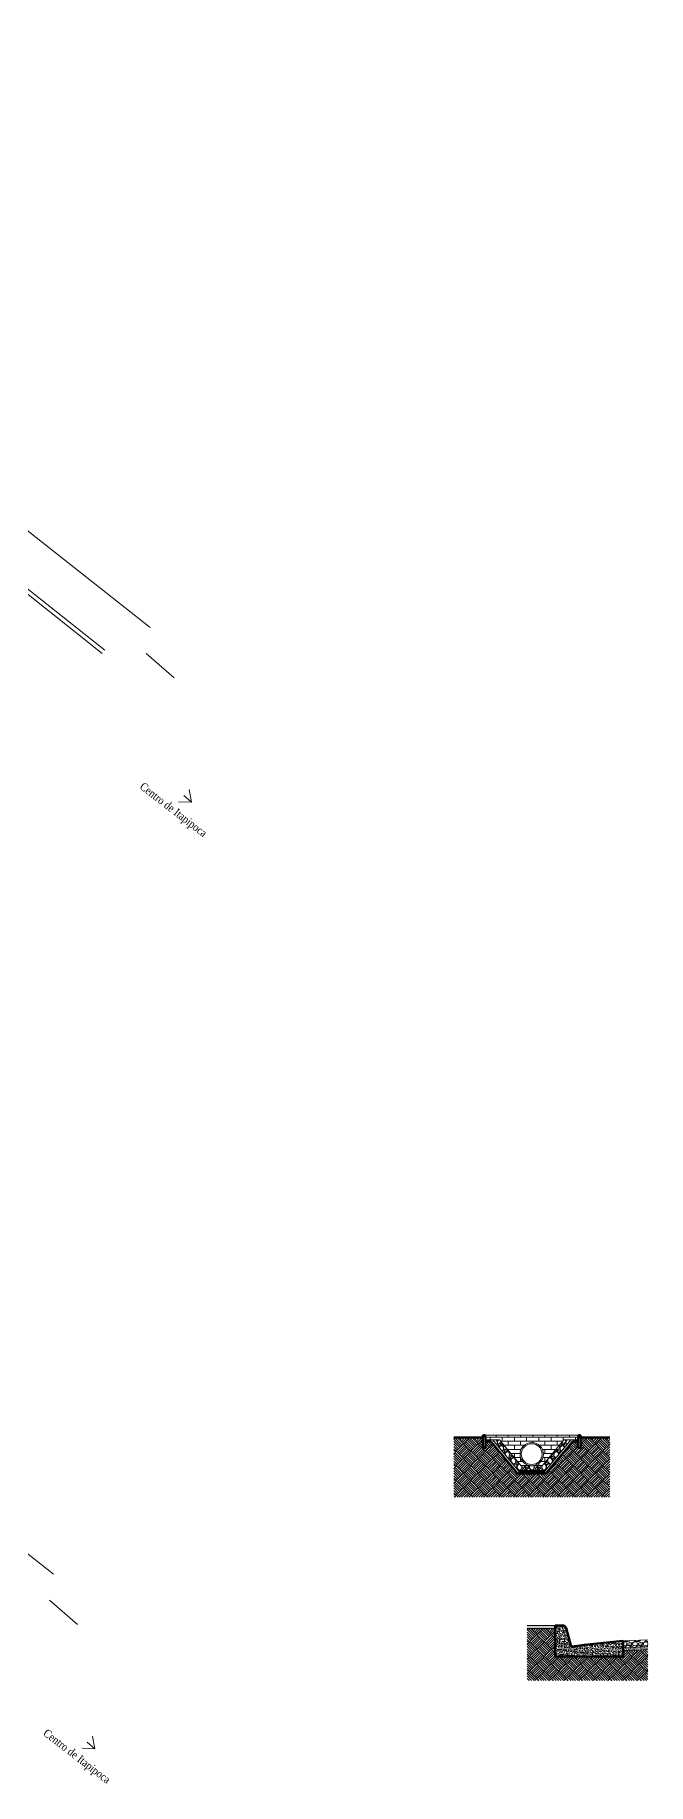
# Model space of a CAD drawing. Header units: centimetres. Extents: x 429547 to 433218, y 9613176 to 9615382.
# Drawn here: x 432912 to 433218, y 9614508 to 9615382 of the extents above; entities that cross this region are included whole.
import ezdxf

# ---------------------------------------------------------------- set-up
doc = ezdxf.new("R2010")
doc.units = ezdxf.units.CM
doc.header["$LTSCALE"] = 0.05
doc.linetypes.add('CONTINUO', pattern=[0])
doc.layers.add('HATH', color=3, linetype='Continuous', lineweight=15)
doc.layers.add('p vista', color=1, linetype='Continuous', lineweight=50)
doc.layers.add('PAREDE', color=3, linetype='Continuous')
doc.layers.add('PVISTA', color=1, linetype='CONTINUO')
doc.styles.add('VIDAL', font='times.ttf', dxfattribs={"width": 0.85})

msp = doc.modelspace()

# ---------------------------------------------------------------- hatches: boundary and pattern name
at = {"layer": 'HATH', "linetype": 'Continuous', "lineweight": 0, "true_color": 0x939598}
h = msp.add_hatch(dxfattribs=at)
h.set_pattern_fill('AR-BRSTD', color=252, scale=0.03)
h.paths.add_polyline_path([(433165.768, 9614672.576, -0.4142136), (433159.928, 9614666.735), (433165.201, 9614666.735), (433176.017, 9614679.714), (433179.396, 9614679.714), (433182.989, 9614679.714), (433183.257, 9614682.128), (433136.598, 9614682.128), (433136.866, 9614679.714), (433140.459, 9614679.714), (433143.838, 9614679.714), (433154.654, 9614666.735), (433159.928, 9614666.735, -0.4142136), (433154.087, 9614672.576, -1)])
at = {"layer": 'PAREDE', "linetype": 'Continuous', "lineweight": 0, "true_color": 0x636466}
h = msp.add_hatch(dxfattribs=at)
h.set_pattern_fill('AR-PARQ1', color=251, scale=0.017, angle=45)
h.paths.add_polyline_path([(433198.865, 9614680.83), (433184.287, 9614680.83), (433184.287, 9614675.639), (433182.989, 9614675.639), (433182.989, 9614678.883), (433180.393, 9614678.883), (433167.025, 9614662.842), (433152.83, 9614662.842), (433139.462, 9614678.883), (433136.866, 9614678.883), (433136.866, 9614675.639), (433135.568, 9614675.639), (433135.568, 9614680.83), (433120.99, 9614680.83), (433120.99, 9614651.079), (433198.865, 9614651.079)])
at = {"layer": 'PAREDE', "linetype": 'Continuous', "lineweight": 5}
h = msp.add_hatch(dxfattribs=at)
h.set_pattern_fill('AR-CONC', scale=0.011, angle=45)
h.paths.add_polyline_path([(433140.459, 9614679.714), (433136.866, 9614679.714), (433136.866, 9614678.883), (433139.462, 9614678.883), (433152.83, 9614662.842), (433167.025, 9614662.842), (433180.393, 9614678.883), (433182.989, 9614678.883), (433182.989, 9614679.714), (433179.396, 9614679.714), (433166.417, 9614664.14), (433153.438, 9614664.14)])
at = {"layer": 'PAREDE', "linetype": 'Continuous', "lineweight": 0}
h = msp.add_hatch(dxfattribs=at)
h.set_pattern_fill('GRAVEL', scale=0.17, angle=45)
h.set_pattern_definition([(273.0127875, (-0.85492, 5.25165), (3.05328707754, -51.905880379993), [0.580926448, -57.5118221873]), (229.969741, (-0.82439, 4.67153), (33.5861577043634, 39.692732214568), [0.996888024, -98.691883119]), (177.5104471, (-1.46558, 3.9082), (64.119028705604, -3.053287056543), [0.702918584, -69.58902875]), (312.273689, (-1.89304, 1.9541), (-58.012454535391, 64.1190287105077), [0.907807684, -89.8729436238]), (337.83365418, (-1.28238, 1.28238), (-51.9058803805236, 21.373009566332), [0.89017729, -88.127673167]), (42.273689, (-0.458, 0.94652), (-64.1190287105077, -58.012454535391), [0.907807684, -89.8729436238]), (82.69424047, (0.21373, 1.55718), (-9.159861239446, -70.2256028672853), [1.200529222, -118.8522960342]), (117.25532837, (0.3664, 2.74796), (-45.799306209879, 88.5453253576584), [1.133423184, -112.2089362232]), (166.42956562, (-0.15266, 3.75554), (-64.119028705767, 15.2664354002194), [0.9108821, -90.1774276878]), (220.2363583, (-1.0381, 3.96927), (36.639444978757, 30.532870805877), [1.039912576, -50.955692815]), (267.3974378, (-1.83197, 3.29755), (-3.053287078712, -70.2256028668673), [1.344832464, -133.1385132707]), (183.81407483, (1.16025, 4.94633), (-39.692732055333, -3.053287078392), [0.459007718, -45.4419619014]), (216.4692344, (0.70226, 4.9158), (45.799306211595, 33.5861579007953), [0.873259366, -86.452886295]), (270, (0, 4.3967), (3.0532870812, -3.0532870812), [0.610655878, -5.4959182843]), (248.19859051, (-0.5801, 4.5494), (9.159861244977, 21.37300956749), [0.328850244, -32.5560580271]), (336.80140949, (-0.70226, 4.2441), (-12.21314832508, 6.106574161475), [0.465061554, -22.788080083]), (75.96375653, (-0.2748, 4.0609), (3.05328708172, 15.266435405706), [0.755343422, -24.42270686]), (206.56505118, (-0.0916, 4.7937), (9.15986124333, 3.05328708164), [0.546188138, -13.1085267986]), (61.389540334, (-2.47316, 2.47316), (21.3730095681445, 39.692732055126), [0.7651496, -75.7500053433]), (115.34617594, (-2.10677, 3.1449), (21.373009566631, -45.799306218174), [0.641918198, -63.549766653]), (338.19859051, (-0.70226, 5.4043), (-21.373009567506, 9.159861244984), [0.65769617, -32.2272121011]), (28.61045967, (-0.0916, 5.16006), (-39.692732053629, -21.373009570921), [0.7651496, -75.7500053433]), (24.44395478, (-0.5801, 0.5801), (-21.373009568145, -9.15986124349), [0.73785984, -36.1551483323]), (339.7751406, (0.0916, 0.88545), (-48.852593308526, 18.319722460548), [0.618242604, -61.2061087472]), (111.80140949, (2.38156, 2.38156), (-9.159861244833, 21.37300956757), [0.65769617, -32.2272121011]), (62.35402464, (2.1373, 2.99222), (-27.4795837271185, -51.9058803815534), [0.723830658, -71.6590391663]), (114.44395478, (0.88545, 0.88545), (9.159861243342, -21.373009568208), [0.36892992, -36.5240782523]), (146.309932474, (2.1984, 2.1984), (-15.26643540582, 9.15986124349), [0.22017482, -21.7973914397]), (210.963756532, (2.0152, 2.3205), (12.21314832465, 6.10657416233), [0.89017729, -16.9133928014]), (231.00900596, (1.25185, 1.8625), (27.479583728712, 33.586157894235), [0.8249539, -81.6703202677]), (348.69006753, (0, 3.7861), (-9.1598612437, 3.05328708053), [0.622750596, -14.9460198115]), (38.15722659, (0.61066, 3.66394), (58.0124545397087, 45.7993062204895), [1.087246492, -107.6372154106]), (105.9453959, (1.46558, 4.33567), (9.159861242962, -33.586157892943), [0.444564008, -44.0119669408]), (135, (1.3434, 4.763), (-6.1065741623, 0), [0.25908, -4.05892]), (165.25643716, (1.09918, 1.89304), (33.586157892158, -9.159861245838), [0.599873832, -59.3876993144]), (93.0127875, (0.51906, 2.0457), (-3.053287077359, 51.905880380003), [1.161852896, -56.9308957393]), (45, (0.458, 3.206), (0, 6.1065741623), [1.12268, -3.19532]), (10.3048465, (1.25185, 3.9998), (51.9058803748225, 9.1598612715795), [0.682736252, -67.590838431]), (299.0546041, (1.9236, 4.12194), (9.159861243758, -15.266435405658), [0.628709436, -30.806805066]), (252.64597536, (2.2289, 3.57235), (-27.4795837366534, -88.5453253518235), [1.02364667, -101.341189519]), (220.42607874, (1.92357, 2.5953), (-42.746019136287, -36.6394449739614), [1.082950082, -107.2119389756])])
h.paths.add_polyline_path([(433179.396, 9614679.714), (433176.017, 9614679.714), (433165.201, 9614666.735), (433154.654, 9614666.735), (433143.838, 9614679.714), (433140.459, 9614679.714), (433153.438, 9614664.14), (433166.417, 9614664.14)])
at = {"layer": 'PAREDE', "linetype": 'Continuous', "lineweight": 0, "true_color": 0x636466}
h = msp.add_hatch(color=251, dxfattribs=at)
h.dxf.hatch_style = 1
h.paths.add_polyline_path([(433171.633, 9614586.963), (433157.612, 9614586.963), (433157.612, 9614585.425), (433171.633, 9614585.425)])
h = msp.add_hatch(dxfattribs=at)
h.set_pattern_fill('AR-PARQ1', color=251, scale=0.017, angle=45)
h.paths.add_polyline_path([(433217.986, 9614574.842), (433205.514, 9614574.281), (433205.514, 9614571.472), (433171.633, 9614571.472), (433171.633, 9614585.425), (433157.612, 9614585.425), (433157.612, 9614559.422), (433217.986, 9614559.422)])
at = {"layer": 'PAREDE', "linetype": 'Continuous', "lineweight": 20}
h = msp.add_hatch(dxfattribs=at)
h.set_pattern_fill('AR-CONC', scale=0.01)
h.paths.add_polyline_path([(433205.514, 9614579.185, 0.0022785), (433179.554, 9614576.459), (433177.072, 9614585.802, 0.341738), (433175.536, 9614586.963), (433171.633, 9614586.963), (433171.633, 9614571.472), (433205.514, 9614571.472)])
at = {"layer": 'PAREDE', "linetype": 'Continuous', "lineweight": 0}
h = msp.add_hatch(dxfattribs=at)
h.set_pattern_fill('GRAVEL', scale=0.21)
h.set_pattern_definition([(228.0127875, (3.84048, 5.334), (-42.672000003351, -48.005999997022), [0.717615024, -71.044015643]), (184.969741, (3.36042, 4.8006), (64.007999974675, 5.3340003038656), [1.231449912, -121.9135026764]), (132.5104471, (2.1336, 4.69392), (53.340000022528, -58.673999979517), [0.868311192, -85.9629178676]), (267.273689, (0.05334, 3.36042), (5.3340000111714, 106.6799999994396), [1.121409492, -111.019518594]), (292.83365418, (0, 2.24028), (-26.670000002233, 64.0079999990665), [1.09963077, -108.8635962652]), (357.273689, (0.42672, 1.22682), (-106.6799999994396, 5.3340000111714), [1.121409492, -111.019518594]), (37.69424047, (1.54686, 1.17348), (-69.3419999969254, -53.340000003991), [1.483006686, -146.81754216]), (72.25532837, (2.72034, 2.08026), (37.3380000100365, 117.3479999968056), [1.400110992, -138.611038864]), (121.42956562, (3.14706, 3.41376), (-42.6720000060546, 69.3419999962747), [1.1252073, -111.3956459673]), (175.2363583, (2.5603, 4.3739), (58.67399999916, -5.334000009217), [1.284597888, -62.945267595]), (222.3974378, (1.28016, 4.48056), (-64.0079999979518, -58.6740000022344), [1.661263632, -164.4652222756]), (138.81407483, (5.334, 3.3071), (-37.33799999776, 32.004000002602), [0.567009534, -56.134188231]), (171.4692344, (4.90728, 3.68046), (69.342000001868, -10.6679999878984), [1.078732158, -106.7947418938]), (225, (3.8405, 3.8405), (-7e-16, -5.334), [0.754339614, -6.7890755277]), (203.19859051, (3.4671, 4.48056), (26.670000000727, 10.66799999813), [0.406226772, -40.2163069747]), (291.80140949, (3.0937, 4.3205), (-5.33400000112, 16.00199999963), [0.574487802, -28.149981279]), (30.96375653, (3.3071, 3.7871), (16.00200000039, 10.667999999414), [0.933071286, -30.169226121]), (161.56505118, (4.1072, 4.2672), (10.66800000028, -5.33399999944), [0.674702994, -16.1928860453]), (16.389540334, (0, 4.32054), (53.34, 16.0020000000005), [0.9451848, -93.5735360123]), (70.34617594, (0.90678, 4.58724), (-21.336000001952, -58.673999999308), [0.792957774, -78.5026529242]), (293.19859051, (4.1072, 5.334), (-10.66799999814, 26.670000000746), [0.81244821, -39.8100855367]), (343.61045967, (4.42722, 4.58724), (-53.340000001118, 16.001999996268), [0.9451848, -93.5735360123]), (339.44395478, (0, 1.01346), (-26.67, 10.668), [0.91147392, -44.6622420575]), (294.7751406, (0.85344, 0.69342), (-26.670000031746, 58.673999985567), [0.763711452, -75.6075460995]), (66.80140949, (4.1605, 0), (10.667999998325, 26.67000000067), [0.81244821, -39.8100855367]), (17.35402464, (4.48056, 0.74676), (-69.34199999862, -21.336000004478), [0.894143754, -88.5199895584]), (69.44395478, (1.54686, 0), (-10.668000000186, -26.669999999926), [0.45573696, -45.1179790175]), (101.309932474, (3.8405, 0), (-5.334, 21.336), [0.27198066, -26.9261894255]), (165.963756532, (3.7871, 0.2667), (16.002, -5.334), [1.09963077, -20.893014637]), (186.00900596, (2.72034, 0.5334), (53.339999999717, 5.334000002792), [1.0190607, -100.886866213]), (303.69006753, (3.3071, 3.3071), (-5.33400000074, 10.66799999963), [0.769280148, -18.4627303553]), (353.15722659, (3.7338, 2.667), (90.678000000558, -10.6679999952527), [1.343069196, -132.9636190366]), (60.9453959, (5.0673, 2.507), (-21.336000000587, -37.337999999665), [0.549167304, -54.367723868]), (90, (5.334, 2.987), (-5.334, 5.334), [0.32004, -5.01396]), (120.25643716, (2.61366, 0.69342), (21.33599999739, -37.33800000149), [0.741020616, -73.3612756237]), (48.0127875, (2.24028, 1.3335), (42.672000003518, 48.005999996871), [1.435230048, -70.326400619]), (0, (3.2004, 2.4003), (5.334, 5.334), [1.38684, -3.94716]), (325.3048465, (4.58724, 2.4003), (53.340000020205, -37.337999971135), [0.843380076, -83.4945651207]), (254.0546041, (5.28066, 1.92024), (-5.33399999963, -21.336000000094), [0.776641068, -38.0554650814]), (207.64597536, (5.0673, 1.17348), (-101.346000003724, -53.3399999929246), [1.26450471, -125.1861752882]), (175.42607874, (3.94716, 0.58674), (-69.3419999999975, 5.333999999999), [1.337761866, -132.438277558])])
h.paths.add_polyline_path([(433217.986, 9614579.746), (433205.514, 9614579.185), (433205.514, 9614575.79), (433217.986, 9614576.351)])
at = {"layer": 'PAREDE', "linetype": 'Continuous', "lineweight": 9}
h = msp.add_hatch(dxfattribs=at)
h.set_pattern_fill('AR-SAND', scale=0.01)
h.set_pattern_definition([(37.5, (0, 0), (-0.01600031296, 0.48941323733), [0, -0.38608, 0, -0.4318, 0, -0.41275]), (7.5, (0, 0), (0.44952328314, 0.71682510057), [0, -0.20828, 0, -0.34798, 0, -0.13335]), (327.5, (-0.3124, 0), (0.790992370241, 0.001437184679), [0, -0.127, 0, -0.4572, 0, -0.5969]), (317.5, (-0.3124, 0), (0.76355645247, 0.222929323257), [0, -0.0635, 0, -0.29972, 0, -0.3429])])
h.paths.add_polyline_path([(433217.986, 9614576.351), (433205.514, 9614575.79), (433205.514, 9614574.281), (433217.986, 9614574.842)])

# ---------------------------------------------------------------- linework, layer by layer
at = {"color": 7, "linetype": 'Continuous', "lineweight": 9}
for p, q in [((432967.338, 9615072.863, -93.989), (432981.325, 9615060.658, -93.989)), ((432919.138, 9614599.63, -93.989), (432933.126, 9614587.424, -93.989))]:
    msp.add_line(p, q, dxfattribs=at)
at = {"color": 0, "linetype": 'Continuous', "lineweight": 9}
for p, q in [((432988.816, 9615004.793, -93.989), (432989.954, 9614998.492, -93.989)), ((432988.816, 9615004.793, -93.989), (432989.954, 9614998.492, -93.989)), ((432989.954, 9614998.492, -93.989), (432983.557, 9614998.765, -93.989)), ((432989.954, 9614998.492, -93.989), (432983.557, 9614998.765, -93.989)), ((432986.186, 9615001.779, -93.989), (432989.954, 9614998.492, -93.989)), ((432986.186, 9615001.779, -93.989), (432989.954, 9614998.492, -93.989)), ((432940.617, 9614531.559, -93.989), (432941.754, 9614525.258, -93.989)), ((432940.617, 9614531.559, -93.989), (432941.754, 9614525.258, -93.989)), ((432941.754, 9614525.258, -93.989), (432935.357, 9614525.531, -93.989)), ((432941.754, 9614525.258, -93.989), (432935.357, 9614525.531, -93.989)), ((432937.987, 9614528.545, -93.989), (432941.754, 9614525.258, -93.989)), ((432937.987, 9614528.545, -93.989), (432941.754, 9614525.258, -93.989))]:
    msp.add_line(p, q, dxfattribs=at)
at = {"layer": 'p vista', "color": 251, "linetype": 'Continuous', "lineweight": 5, "true_color": 0x636466}
for p, q in [((432594.526, 9615382.061), (432969.321, 9615085.76)), ((432575.692, 9615368.892), (432946.721, 9615074.473)), ((432873.397, 9615130.103), (432945.477, 9615072.906))]:
    msp.add_line(p, q, dxfattribs=at)
at = {"layer": 'p vista', "color": 7, "linetype": 'Continuous', "lineweight": 9}
msp.add_line((432546.326, 9614908.827), (432921.122, 9614612.526), dxfattribs=at)
at = {"layer": 'PAREDE', "color": 7, "linetype": 'Continuous', "lineweight": 60}
for p, q in [((433135.568, 9614680.83), (433120.99, 9614680.83)), ((433184.287, 9614680.83), (433198.865, 9614680.83))]:
    msp.add_line(p, q, dxfattribs=at)
at = {"layer": 'PAREDE', "color": 7, "linetype": 'Continuous', "lineweight": 50}
for p, q in [((433135.568, 9614675.639), (433135.568, 9614682.128)), ((433135.568, 9614682.128), (433136.598, 9614682.128)), ((433136.866, 9614679.714), (433136.598, 9614682.128)), ((433182.989, 9614679.714), (433183.257, 9614682.128)), ((433184.287, 9614682.128), (433183.257, 9614682.128)), ((433184.287, 9614675.639), (433184.287, 9614682.128)), ((433136.866, 9614675.639), (433135.568, 9614675.639)), ((433136.866, 9614679.714), (433136.866, 9614675.639)), ((433139.462, 9614678.883), (433136.866, 9614678.883)), ((433180.393, 9614678.883), (433182.989, 9614678.883)), ((433182.989, 9614679.714), (433182.989, 9614675.639)), ((433182.989, 9614675.639), (433184.287, 9614675.639)), ((433166.417, 9614664.14), (433153.438, 9614664.14)), ((433171.633, 9614586.963), (433175.571, 9614586.963)), ((433177.072, 9614585.802), (433179.554, 9614576.459))]:
    msp.add_line(p, q, dxfattribs=at)
at = {"layer": 'PAREDE', "color": 252, "linetype": 'Continuous', "lineweight": 5, "true_color": 0x939598}
for p, q in [((433140.459, 9614679.714), (433136.866, 9614679.714)), ((433179.396, 9614679.714), (433182.989, 9614679.714))]:
    msp.add_line(p, q, dxfattribs=at)
at = {"layer": 'PAREDE', "color": 7, "linetype": 'Continuous', "lineweight": 13}
for p, q in [((433171.633, 9614586.963), (433157.612, 9614586.963)), ((433171.633, 9614585.425), (433157.612, 9614585.425))]:
    msp.add_line(p, q, dxfattribs=at)
at = {"layer": 'PAREDE', "color": 7, "linetype": 'Continuous', "lineweight": 0}
for p, q in [((433205.514, 9614579.185), (433217.986, 9614579.746)), ((433205.514, 9614575.79), (433217.986, 9614576.351)), ((433205.514, 9614574.281), (433217.986, 9614574.842))]:
    msp.add_line(p, q, dxfattribs=at)
at = {"layer": 'PAREDE', "color": 7, "linetype": 'Continuous', "lineweight": 50}
for points in [[(433139.462, 9614678.883), (433152.83, 9614662.842), (433167.025, 9614662.842), (433180.393, 9614678.883)], [(433171.633, 9614586.963), (433171.633, 9614571.472), (433205.514, 9614571.472), (433205.514, 9614579.185)]]:
    msp.add_lwpolyline(points, dxfattribs=at)
at = {"layer": 'PAREDE', "color": 252, "linetype": 'Continuous', "lineweight": 5, "true_color": 0x939598}
msp.add_lwpolyline([(433140.459, 9614679.714), (433153.438, 9614664.14), (433166.417, 9614664.14), (433179.396, 9614679.714)], dxfattribs=at)
at = {"layer": 'PAREDE', "color": 7, "linetype": 'Continuous', "lineweight": 50}
msp.add_lwpolyline([(433179.554, 9614576.459, -0.0022785), (433205.514, 9614579.185, 0.0251936)], format="xyb", dxfattribs=at)
msp.add_arc((433175.554, 9614585.391), 1.573, 15.17297, 89.357976, dxfattribs=at)
at = {"layer": 'PVISTA', "color": 7, "linetype": 'Continuous', "lineweight": 13}
msp.add_line((433183.257, 9614682.128), (433136.598, 9614682.128), dxfattribs=at)
at = {"layer": 'PVISTA', "color": 252, "linetype": 'Continuous', "lineweight": 0, "true_color": 0x939598}
for p, q in [((433140.459, 9614679.714), (433143.838, 9614679.714)), ((433176.017, 9614679.714), (433179.396, 9614679.714))]:
    msp.add_line(p, q, dxfattribs=at)
msp.add_lwpolyline([(433143.838, 9614679.714), (433154.654, 9614666.735), (433165.201, 9614666.735), (433176.017, 9614679.714)], dxfattribs=at)
at = {"layer": 'PVISTA', "color": 7, "linetype": 'Continuous', "lineweight": 13}
msp.add_circle((433159.928, 9614672.576), 5.841, dxfattribs=at)
at = {"layer": 'PVISTA', "color": 7, "linetype": 'Continuous', "lineweight": 9}
msp.add_circle((433159.928, 9614672.576), 5.192, dxfattribs=at)

# ---------------------------------------------------------------- texts
at = {"color": 0, "linetype": 'Continuous', "lineweight": 9, "style": 'VIDAL', "width": 0.85}
for p in [(432963.803, 9615005.588, -93.989), (432963.803, 9615005.588, -93.989), (432915.604, 9614532.354, -93.989), (432915.604, 9614532.354, -93.989)]:
    msp.add_text('Centro de Itapipoca', height=4, rotation=322.331631, dxfattribs=at).set_placement(p)

doc.saveas('drawing.dxf')
